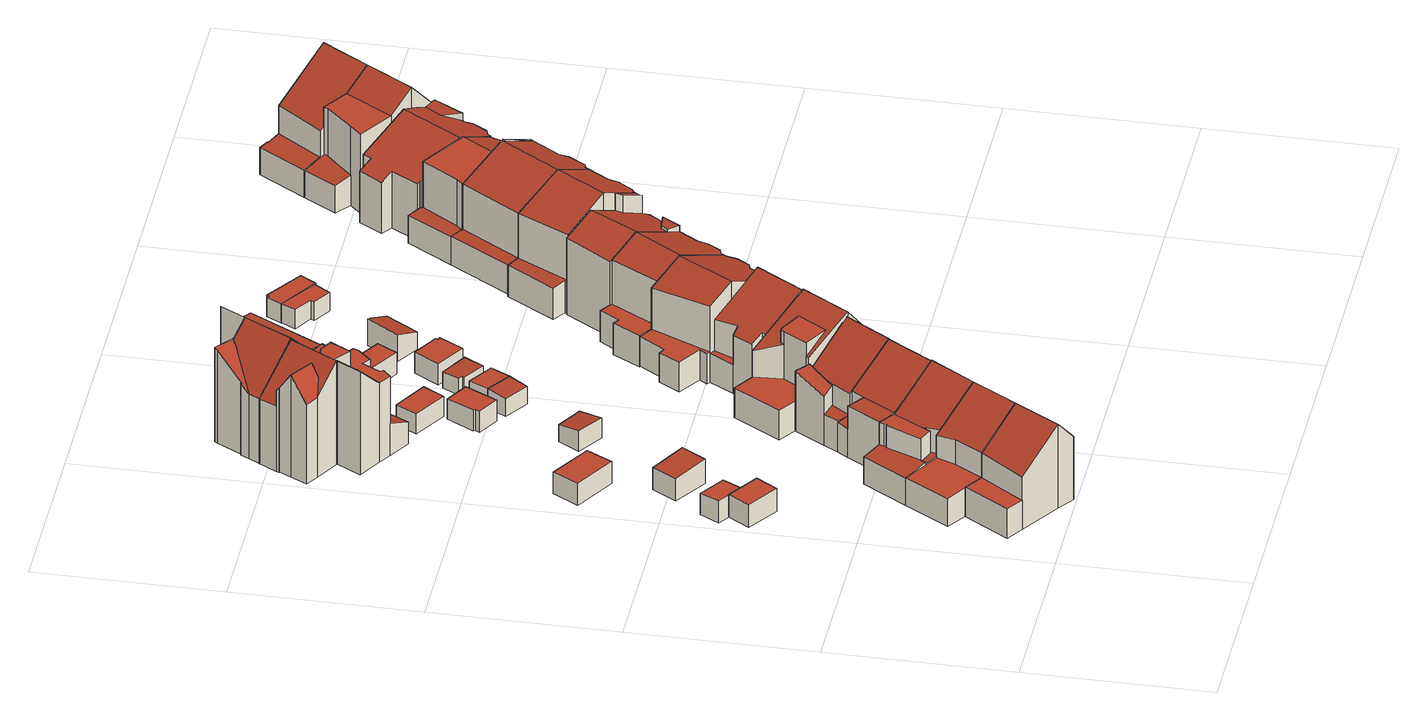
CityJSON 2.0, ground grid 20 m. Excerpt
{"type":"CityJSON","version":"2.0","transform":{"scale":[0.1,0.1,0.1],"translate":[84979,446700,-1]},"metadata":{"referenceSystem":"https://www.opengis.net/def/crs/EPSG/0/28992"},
"CityObjects":{
"building1":{"type":"Building","attributes":{"yearOfConstruction":1928},"geometry":[{"type":"MultiSurface","lod":"2","boundaries":[[[0,1,2,3,4,5,6,7,8,9]],[[2,1,10,11]],[[5,4,12,13]],[[1,0,14,10]],[[7,6,15,16]],[[8,7,16,17]],[[6,5,13,15]],[[9,8,17,18]],[[4,3,19,20,12]],[[3,2,11,19]],[[19,14,21,20]],[[14,0,9,18,21]],[[18,17,16,15,13,12]],[[19,11,10,14]],[[18,12,20,21]]],"semantics":{"surfaces":[{"type":"GroundSurface"},{"type":"WallSurface"},{"type":"RoofSurface"}],"values":[0,1,1,1,1,1,1,1,1,1,1,1,2,2,2]}}]},
"building2":{"type":"Building","attributes":{"yearOfConstruction":2013},"geometry":[{"type":"MultiSurface","lod":"2","boundaries":[[[22,23,24,25]],[[22,25,26,27]],[[23,22,27,28]],[[25,24,29,26]],[[24,23,28,29]],[[28,27,26,29]]],"semantics":{"surfaces":[{"type":"GroundSurface"},{"type":"WallSurface"},{"type":"RoofSurface"}],"values":[0,1,1,1,1,2]}}]},
"building3":{"type":"Building","attributes":{"yearOfConstruction":1989},"geometry":[{"type":"MultiSurface","lod":"2","boundaries":[[[30,31,32,33]],[[31,30,34,35]],[[32,31,35,36]],[[33,32,36,37]],[[30,33,37,34]],[[37,36,35,34]]],"semantics":{"surfaces":[{"type":"GroundSurface"},{"type":"WallSurface"},{"type":"RoofSurface"}],"values":[0,1,1,1,1,2]}}]},
"building4":{"type":"Building","attributes":{"yearOfConstruction":1928},"geometry":[{"type":"MultiSurface","lod":"2","boundaries":[[[5,4,3,38,39,40,41,42,43,44]],[[5,44,45,46]],[[44,43,47,45]],[[4,5,46,12]],[[39,38,48,49]],[[43,42,50,47]],[[38,3,19,48]],[[51,19,20,52]],[[19,3,4,12,20]],[[53,51,52,54]],[[41,40,53,54,55]],[[42,41,55,50]],[[40,39,49,53]],[[54,52,20,12,55]],[[55,12,46,45,47,50]],[[49,48,19,51,53]]],"semantics":{"surfaces":[{"type":"GroundSurface"},{"type":"WallSurface"},{"type":"RoofSurface"}],"values":[0,1,1,1,1,1,1,1,1,1,1,1,1,2,2,2]}}]},
"building5":{"type":"Building","attributes":{"yearOfConstruction":1992},"geometry":[{"type":"MultiSurface","lod":"2","boundaries":[[[56,57,58,59]],[[59,58,60,61]],[[58,57,62,60]],[[57,56,63,62]],[[56,59,61,63]],[[61,60,62,63]]],"semantics":{"surfaces":[{"type":"GroundSurface"},{"type":"WallSurface"},{"type":"RoofSurface"}],"values":[0,1,1,1,1,2]}}]},
"building6":{"type":"Building","attributes":{"yearOfConstruction":1928},"geometry":[{"type":"MultiSurface","lod":"2","boundaries":[[[64,65,66,42,41,67,68,39,69,70,71,72,73]],[[71,70,74,75,76]],[[74,77,78,75]],[[42,66,79,50]],[[66,65,80,79]],[[65,64,81,80]],[[70,69,82,74]],[[69,39,83,82]],[[84,85,86,87]],[[41,42,50,55]],[[64,73,88,81]],[[89,90,91,92]],[[93,89,92,94]],[[72,71,76,95]],[[73,72,95,88]],[[77,96,97,78]],[[96,84,87,97]],[[90,67,41,55,91]],[[68,67,90,98]],[[39,68,98,99,83]],[[98,100,85,99]],[[85,100,93,94,86]],[[88,55,50,79,80,81]],[[85,84,96,77,74,82,83,99]],[[92,91,55,88,95]],[[94,92,95,76,75,78,97,87,86]],[[100,98,90,89,93]]],"semantics":{"surfaces":[{"type":"GroundSurface"},{"type":"WallSurface"},{"type":"RoofSurface"}],"values":[0,1,1,1,1,1,1,1,1,1,1,1,1,1,1,1,1,1,1,1,1,1,2,2,2,2,2]}}]},
"building7":{"type":"Building","attributes":{"yearOfConstruction":1992},"geometry":[{"type":"MultiSurface","lod":"2","boundaries":[[[101,102,103,104]],[[101,104,105,106]],[[104,103,107,105]],[[102,101,106,108]],[[103,102,108,107]],[[108,106,105,107]]],"semantics":{"surfaces":[{"type":"GroundSurface"},{"type":"WallSurface"},{"type":"RoofSurface"}],"values":[0,1,1,1,1,2]}}]},
"building8":{"type":"Building","attributes":{"yearOfConstruction":1928},"geometry":[{"type":"MultiSurface","lod":"2","boundaries":[[[109,110,111,112,113,64,73,114,71,115,116]],[[64,113,117,81]],[[113,112,118,117]],[[119,115,71,120,121]],[[112,111,122,118]],[[73,64,81,123]],[[71,114,124,120]],[[125,119,121,126]],[[127,125,126,128]],[[114,73,123,124]],[[116,115,119,129]],[[109,116,129,127]],[[110,109,127,128,130]],[[111,110,130,122]],[[121,120,124,126]],[[129,119,125,127]],[[128,126,124,123,130]],[[130,123,81,117,118,122]]],"semantics":{"surfaces":[{"type":"GroundSurface"},{"type":"WallSurface"},{"type":"RoofSurface"}],"values":[0,1,1,1,1,1,1,1,1,1,1,1,1,1,2,2,2,2]}}]},
"building9":{"type":"Building","attributes":{"yearOfConstruction":1992},"geometry":[{"type":"MultiSurface","lod":"2","boundaries":[[[131,132,133,134]],[[131,134,135,136]],[[132,131,136,137]],[[134,133,138,135]],[[133,132,137,138]],[[137,136,135,138]]],"semantics":{"surfaces":[{"type":"GroundSurface"},{"type":"WallSurface"},{"type":"RoofSurface"}],"values":[0,1,1,1,1,2]}}]},
"building10":{"type":"Building","attributes":{"yearOfConstruction":1928},"geometry":[{"type":"MultiSurface","lod":"2","boundaries":[[[139,140,141,111,110,142,116,143,144,145,146,147]],[[148,146,145,149,150]],[[141,140,151,152]],[[140,139,153,151]],[[145,144,154,149]],[[110,111,122,155]],[[111,141,152,122]],[[147,146,148,156]],[[139,147,156,153]],[[157,142,110,155,158]],[[159,160,161]],[[150,160,148]],[[143,116,162,163]],[[116,142,157,162]],[[144,143,163,164,154]],[[163,165,161,164]],[[161,165,157,158,159]],[[156,155,122,152,151,153]],[[161,160,150,149,154,164]],[[158,155,156,148,160,159]],[[165,163,162,157]]],"semantics":{"surfaces":[{"type":"GroundSurface"},{"type":"WallSurface"},{"type":"RoofSurface"}],"values":[0,1,1,1,1,1,1,1,1,1,1,1,1,1,1,1,1,2,2,2,2]}}]},
"building11":{"type":"Building","attributes":{"yearOfConstruction":1922},"geometry":[{"type":"MultiSurface","lod":"2","boundaries":[[[166,167,168,169,170,171,172,173,174,175,176,177,178,179,180,181,182,183]],[[184,185,186,187]],[[177,176,188,189]],[[172,171,190,191]],[[173,172,191,192]],[[193,184,187,194]],[[169,168,195,193]],[[196,197,198,199]],[[197,200,201,198]],[[170,169,193,194,202]],[[168,167,203,195]],[[181,180,204,205]],[[206,207,208]],[[176,175,209,188]],[[175,174,210,209]],[[211,212,213]],[[171,170,202,190]],[[183,182,214,215]],[[182,181,205,214]],[[213,196,199,211]],[[178,177,189,216]],[[208,217,206]],[[200,218,201]],[[219,220,221]],[[174,173,192,210]],[[185,222,223,186]],[[222,224,225,223]],[[224,226,227,225]],[[167,166,228,203]],[[228,166,183,215,229]],[[180,179,221,204]],[[221,179,178,216,219]],[[230,231,232,233]],[[231,228,229,232]],[[226,230,233,227]],[[210,207,206,188,209]],[[218,212,211,199,198,201]],[[226,224,222,185,184,193,195,203,228,231,230]],[[205,204,221,220,217,208,207,210,192]],[[216,189,188,206,217,220,219]],[[233,232,229,215,214,197,196,202,194,187,186,223,225,227]],[[192,191,190,202,196,213,212,218,200,197,214,205]]],"semantics":{"surfaces":[{"type":"GroundSurface"},{"type":"WallSurface"},{"type":"RoofSurface"}],"values":[0,1,1,1,1,1,1,1,1,1,1,1,1,1,1,1,1,1,1,1,1,1,1,1,1,1,1,1,1,1,1,1,1,1,1,2,2,2,2,2,2,2]}}]},
"building12":{"type":"Building","attributes":{"yearOfConstruction":1929},"geometry":[{"type":"MultiSurface","lod":"2","boundaries":[[[234,235,139,236,237,145,238,239,240,241,242,243,244]],[[234,244,245,246]],[[235,234,246,247]],[[243,242,248,249]],[[244,243,249,245]],[[250,237,236,251,252]],[[236,139,253,251]],[[139,235,247,253]],[[242,241,254,248]],[[145,237,250,255]],[[256,250,252,257]],[[258,259,256,257,260,261]],[[241,240,262,263,254]],[[238,145,255,264]],[[257,265,260]],[[240,239,266,262]],[[262,259,258,263]],[[239,238,264,266]],[[267,258,261,268]],[[269,270,271]],[[271,267,268,269]],[[254,263,258,267,271,270,265,257,252,251]],[[264,255,250,256,259,262,266]],[[268,261,260,265,270,269]],[[251,253,247,246,245,249,248,254]]],"semantics":{"surfaces":[{"type":"GroundSurface"},{"type":"WallSurface"},{"type":"RoofSurface"}],"values":[0,1,1,1,1,1,1,1,1,1,1,1,1,1,1,1,1,1,1,1,1,2,2,2,2]}}]},
"building13":{"type":"Building","attributes":{"yearOfConstruction":1995},"geometry":[{"type":"MultiSurface","lod":"2","boundaries":[[[272,273,274,275,276,277]],[[276,275,278,279]],[[274,273,280,281]],[[273,272,282,280]],[[277,276,279,283]],[[275,274,281,278]],[[272,277,283,282]],[[283,279,278,281,280,282]]],"semantics":{"surfaces":[{"type":"GroundSurface"},{"type":"WallSurface"},{"type":"RoofSurface"}],"values":[0,1,1,1,1,1,1,2]}}]},
"building14":{"type":"Building","attributes":{"yearOfConstruction":1995},"geometry":[{"type":"MultiSurface","lod":"2","boundaries":[[[284,285,286,287]],[[285,284,288,289]],[[286,285,289,290]],[[287,286,290,291]],[[284,287,291,288]],[[291,290,289,288]]],"semantics":{"surfaces":[{"type":"GroundSurface"},{"type":"WallSurface"},{"type":"RoofSurface"}],"values":[0,1,1,1,1,2]}}]},
"building15":{"type":"Building","attributes":{"yearOfConstruction":1922},"geometry":[{"type":"MultiSurface","lod":"2","boundaries":[[[292,180,293,294,295,296,297,298,299,300,301,302,183,303]],[[183,302,304,215]],[[301,300,305,306]],[[302,301,306,304]],[[180,292,307,204]],[[300,299,308,309,305]],[[295,294,310,311]],[[294,293,312,310]],[[293,180,204,312]],[[292,303,313,307]],[[303,183,215,313]],[[299,298,314,308]],[[315,316,314]],[[314,298,297,317,315]],[[297,296,318,317]],[[296,295,311,318]],[[313,306,305,309,307]],[[215,304,306,313]],[[316,312,204,307,309,308,314]],[[311,310,312,316,315,317,318]]],"semantics":{"surfaces":[{"type":"GroundSurface"},{"type":"WallSurface"},{"type":"RoofSurface"}],"values":[0,1,1,1,1,1,1,1,1,1,1,1,1,1,1,1,2,2,2,2]}}]},
"building16":{"type":"Building","attributes":{"yearOfConstruction":1992},"geometry":[{"type":"MultiSurface","lod":"2","boundaries":[[[319,320,321,322]],[[319,322,323,324]],[[322,321,325,323]],[[320,319,324,326]],[[321,320,326,325]],[[326,324,323,325]]],"semantics":{"surfaces":[{"type":"GroundSurface"},{"type":"WallSurface"},{"type":"RoofSurface"}],"values":[0,1,1,1,1,2]}}]},
"building17":{"type":"Building","attributes":{"yearOfConstruction":1992},"geometry":[{"type":"MultiSurface","lod":"2","boundaries":[[[327,328,329,330]],[[327,330,326,331]],[[328,327,331,332]],[[330,329,325,326]],[[329,328,332,325]],[[332,331,326,325]]],"semantics":{"surfaces":[{"type":"GroundSurface"},{"type":"WallSurface"},{"type":"RoofSurface"}],"values":[0,1,1,1,1,2]}}]},
"building18":{"type":"Building","attributes":{"yearOfConstruction":1929},"geometry":[{"type":"MultiSurface","lod":"2","boundaries":[[[333,334,242,335,336,337,338,339,340,341,342,343,344,345]],[[333,345,346,347]],[[345,344,348,346]],[[334,333,347,349]],[[344,343,350,348]],[[351,352,353,354]],[[341,340,355,356]],[[356,351,354,357]],[[335,242,358,359]],[[242,334,349,358]],[[336,335,359,360]],[[337,336,360,361]],[[343,342,362,350]],[[342,341,356,357,362]],[[352,339,338,363,353]],[[338,337,361,363]],[[340,339,352,355]],[[362,359,358,349,347,346,348,350]],[[361,360,359,362,357,354,353,363]],[[352,351,356,355]]],"semantics":{"surfaces":[{"type":"GroundSurface"},{"type":"WallSurface"},{"type":"RoofSurface"}],"values":[0,1,1,1,1,1,1,1,1,1,1,1,1,1,1,1,1,2,2,2]}}]},
"building19":{"type":"Building","attributes":{"yearOfConstruction":2011},"geometry":[{"type":"MultiSurface","lod":"2","boundaries":[[[364,365,366,367,368,369]],[[365,364,370,371]],[[367,366,372,373]],[[366,365,371,372]],[[368,367,373,374]],[[369,368,374,375]],[[364,369,375,370]],[[375,374,373,372,371,370]]],"semantics":{"surfaces":[{"type":"GroundSurface"},{"type":"WallSurface"},{"type":"RoofSurface"}],"values":[0,1,1,1,1,1,1,2]}}]},
"building20":{"type":"Building","attributes":{"yearOfConstruction":1995},"geometry":[{"type":"MultiSurface","lod":"2","boundaries":[[[376,377,378,379]],[[379,378,380,381]],[[378,377,382,380]],[[377,376,383,382]],[[376,379,381,383]],[[381,380,382,383]]],"semantics":{"surfaces":[{"type":"GroundSurface"},{"type":"WallSurface"},{"type":"RoofSurface"}],"values":[0,1,1,1,1,2]}}]},
"building21":{"type":"Building","attributes":{"yearOfConstruction":1929},"geometry":[{"type":"MultiSurface","lod":"2","boundaries":[[[384,385,386,387,388,343,389,390,391,392,393,394,395,396,397,398]],[[387,386,399,400]],[[386,385,401,399]],[[388,387,400,402]],[[343,388,402,403]],[[385,384,404,401]],[[396,395,405,406]],[[397,396,406,407]],[[395,394,408,405]],[[394,393,409,408]],[[393,392,410,409]],[[392,391,411,410]],[[389,343,403,412]],[[413,390,389,412,414]],[[391,390,413,411]],[[384,398,415,404]],[[398,397,407,416,415]],[[407,413,414,416]],[[415,412,403,402,400,399,401,404]],[[407,406,405,408,409,410,411,413]],[[414,412,415,416]]],"semantics":{"surfaces":[{"type":"GroundSurface"},{"type":"WallSurface"},{"type":"RoofSurface"}],"values":[0,1,1,1,1,1,1,1,1,1,1,1,1,1,1,1,1,1,2,2,2]}}]},
"building22":{"type":"Building","attributes":{"yearOfConstruction":1995},"geometry":[{"type":"MultiSurface","lod":"2","boundaries":[[[417,418,419,420,421,422]],[[417,422,423,424]],[[422,421,425,423]],[[418,417,424,426]],[[419,418,426,427]],[[421,420,428,425]],[[420,419,427,428]],[[427,426,424,423,425,428]]],"semantics":{"surfaces":[{"type":"GroundSurface"},{"type":"WallSurface"},{"type":"RoofSurface"}],"values":[0,1,1,1,1,1,1,2]}}]},
"building23":{"type":"Building","attributes":{"yearOfConstruction":1989},"geometry":[{"type":"MultiSurface","lod":"2","boundaries":[[[429,430,431,432,433,434]],[[431,430,435,436]],[[433,432,437,438]],[[432,431,436,437]],[[434,433,438,439]],[[430,429,440,435]],[[429,434,439,440]],[[439,438,437,436,435,440]]],"semantics":{"surfaces":[{"type":"GroundSurface"},{"type":"WallSurface"},{"type":"RoofSurface"}],"values":[0,1,1,1,1,1,1,2]}}]},
"building24":{"type":"Building","attributes":{"yearOfConstruction":1929},"geometry":[{"type":"MultiSurface","lod":"2","boundaries":[[[441,442,443,444,445,446,447,448,449,450,451,452,453,454]],[[447,446,455,456]],[[448,447,456,457]],[[449,448,457,458]],[[450,449,458,459]],[[451,450,459,460]],[[441,454,461,462]],[[463,461,464,465]],[[442,441,462,466]],[[443,442,466,467]],[[445,444,468,463]],[[444,443,467,468]],[[461,454,453,469,464]],[[453,452,404,469]],[[452,451,460,404]],[[446,445,463,465,455]],[[467,466,462,461,463,468]],[[460,459,458,457,456,455,469,404]],[[465,464,469,455]]],"semantics":{"surfaces":[{"type":"GroundSurface"},{"type":"WallSurface"},{"type":"RoofSurface"}],"values":[0,1,1,1,1,1,1,1,1,1,1,1,1,1,1,1,2,2,2]}}]},
"building25":{"type":"Building","attributes":{"yearOfConstruction":1929},"geometry":[{"type":"MultiSurface","lod":"2","boundaries":[[[470,471,472,473,474,475,476,477,478,479,480,481,482,483]],[[475,474,484,485]],[[472,471,486,487]],[[473,472,487,488]],[[470,483,489,490]],[[476,475,485,491,492]],[[493,477,476,492,494]],[[485,495,496,491]],[[479,478,497,498]],[[495,493,494,496]],[[478,477,493,497]],[[481,480,499,500]],[[480,479,498,499]],[[486,471,470,490,501]],[[502,486,501,503]],[[474,473,488,484]],[[483,482,504,505,489]],[[504,502,503,505]],[[482,481,500,504]],[[494,492,491,496]],[[498,497,500,499]],[[503,501,490,489,505]],[[500,497,493,495,485,484,488,487,486,502,504]]],"semantics":{"surfaces":[{"type":"GroundSurface"},{"type":"WallSurface"},{"type":"RoofSurface"}],"values":[0,1,1,1,1,1,1,1,1,1,1,1,1,1,1,1,1,1,1,2,2,2,2]}}]},
"building26":{"type":"Building","attributes":{"yearOfConstruction":1995},"geometry":[{"type":"MultiSurface","lod":"2","boundaries":[[[506,507,508,509,510,511]],[[506,511,512,513]],[[511,510,514,512]],[[510,509,515,514]],[[509,508,516,515]],[[508,507,517,516]],[[507,506,513,517]],[[513,512,514,515,516,517]]],"semantics":{"surfaces":[{"type":"GroundSurface"},{"type":"WallSurface"},{"type":"RoofSurface"}],"values":[0,1,1,1,1,1,1,2]}}]},
"building27":{"type":"Building","attributes":{"yearOfConstruction":1995},"geometry":[{"type":"MultiSurface","lod":"2","boundaries":[[[518,519,520,521,522,523]],[[519,518,524,525]],[[521,520,512,526]],[[520,519,525,512]],[[522,521,526,527]],[[523,522,527,528]],[[518,523,528,524]],[[528,527,526,512,525,524]]],"semantics":{"surfaces":[{"type":"GroundSurface"},{"type":"WallSurface"},{"type":"RoofSurface"}],"values":[0,1,1,1,1,1,1,2]}}]},
"building28":{"type":"Building","attributes":{"yearOfConstruction":1929},"geometry":[{"type":"MultiSurface","lod":"2","boundaries":[[[529,530,531,532,533,534,535,536,537,538,539,540,541,542]],[[534,533,543,544]],[[535,534,544,545,546]],[[532,531,547,548]],[[533,532,548,543]],[[531,530,549,547]],[[537,536,550,551]],[[536,535,546,550]],[[538,537,551,552]],[[539,538,552,553]],[[541,540,554,489]],[[540,539,553,554]],[[530,529,555,549]],[[542,541,489,556]],[[555,529,542,556,557]],[[544,555,557,545]],[[556,489,554,553,552,551,550,546]],[[544,543,548,547,549,555]],[[557,556,546,545]]],"semantics":{"surfaces":[{"type":"GroundSurface"},{"type":"WallSurface"},{"type":"RoofSurface"}],"values":[0,1,1,1,1,1,1,1,1,1,1,1,1,1,1,1,2,2,2]}}]},
"building29":{"type":"Building","attributes":{"yearOfConstruction":1929},"geometry":[{"type":"MultiSurface","lod":"2","boundaries":[[[558,559,560,561,562,563,564,565,566,567,568,569]],[[564,563,570,550]],[[561,560,571,572]],[[562,561,572,573]],[[563,562,573,570]],[[568,567,543,574]],[[567,566,544,543]],[[569,568,574,575]],[[544,566,565,546,545]],[[558,569,576,577]],[[559,558,577,578]],[[560,559,578,571]],[[565,564,550,546]],[[575,544,545,576]],[[569,575,576]],[[550,570,573,572,571,578,577,546]],[[575,574,543,544]],[[545,546,577,576]]],"semantics":{"surfaces":[{"type":"GroundSurface"},{"type":"WallSurface"},{"type":"RoofSurface"}],"values":[0,1,1,1,1,1,1,1,1,1,1,1,1,1,1,2,2,2]}}]},
"building30":{"type":"Building","attributes":{"yearOfConstruction":1929},"geometry":[{"type":"MultiSurface","lod":"2","boundaries":[[[579,580,559,581,569,582,568,583,584,585,586,587,588,589,590,591]],[[584,583,592,593]],[[583,568,594,592]],[[595,596,597,598]],[[591,590,599,600]],[[588,587,601,602]],[[590,589,603,599]],[[589,588,602,603]],[[585,584,593,604]],[[586,585,604,605]],[[569,581,606,607]],[[608,582,569,607,609]],[[606,581,559,578,610]],[[587,586,605,611,601]],[[605,612,613,611]],[[612,608,609,613]],[[568,582,608,594]],[[596,606,610,597]],[[559,580,595,598,578]],[[580,579,614,595]],[[579,591,600,614]],[[608,612,605,604,593,592,594]],[[601,611,613,609,607,606,596]],[[598,597,610,578]],[[600,599,603,602,601,596,595,614]]],"semantics":{"surfaces":[{"type":"GroundSurface"},{"type":"WallSurface"},{"type":"RoofSurface"}],"values":[0,1,1,1,1,1,1,1,1,1,1,1,1,1,1,1,1,1,1,1,1,2,2,2,2]}}]},
"building31":{"type":"Building","attributes":{"yearOfConstruction":1929},"geometry":[{"type":"MultiSurface","lod":"2","boundaries":[[[615,616,617,618,619,620,621,622,623,624,625,626,627,628,629,630,631,632]],[[623,622,633,634]],[[617,616,635,636]],[[618,617,636,637]],[[620,619,638,639]],[[619,618,637,638]],[[625,624,640,641]],[[626,625,641,642]],[[629,628,643,644]],[[630,629,644,645]],[[627,626,642,646]],[[628,627,646,643]],[[624,623,634,640]],[[622,621,647,633]],[[621,620,639,647]],[[632,631,648,649]],[[631,630,645,648]],[[616,615,650,635]],[[651,652,650]],[[650,615,632,649,651]],[[647,645,644,643,646,642,641,640,634,633]],[[648,645,647,639,638,637,636,635,650,652]],[[649,648,652,651]]],"semantics":{"surfaces":[{"type":"GroundSurface"},{"type":"WallSurface"},{"type":"RoofSurface"}],"values":[0,1,1,1,1,1,1,1,1,1,1,1,1,1,1,1,1,1,1,1,2,2,2]}}]},
"building32":{"type":"Building","attributes":{"yearOfConstruction":1928},"geometry":[{"type":"MultiSurface","lod":"2","boundaries":[[[653,654,655,656,657,658,659,660,661,632,662,663,664,665,666]],[[661,660,667,668]],[[660,659,669,667]],[[632,661,668,670]],[[659,658,671,669]],[[658,657,672,671]],[[662,632,670,673]],[[657,656,674,672]],[[664,663,675,676]],[[656,655,677,674]],[[666,665,678,679]],[[678,665,664,676,680]],[[681,678,680,682]],[[663,662,673,675]],[[654,653,683,684]],[[655,654,684,685,677]],[[653,666,679,683]],[[684,681,682,685]],[[674,677,675,673]],[[673,670,668,667,669,671,672,674]],[[684,683,679,678,681]],[[682,680,676,675,677,685]]],"semantics":{"surfaces":[{"type":"GroundSurface"},{"type":"WallSurface"},{"type":"RoofSurface"}],"values":[0,1,1,1,1,1,1,1,1,1,1,1,1,1,1,1,1,1,2,2,2,2]}}]},
"building33":{"type":"Building","attributes":{"yearOfConstruction":1928},"geometry":[{"type":"MultiSurface","lod":"2","boundaries":[[[686,687,688,689,690,691,692,657,656,693,653,694,695,696]],[[695,694,697,698]],[[696,695,698,699]],[[689,688,700,701]],[[688,687,702,700]],[[694,653,683,697]],[[653,693,703,683]],[[691,690,704,705]],[[690,689,701,704]],[[657,692,706,672]],[[692,691,705,706]],[[707,703,708,709]],[[703,693,656,674,708]],[[686,696,699,707]],[[656,657,672,674]],[[687,686,707,709,702]],[[699,698,697,683,703,707]],[[672,706,705,704,701,700,702,674]],[[709,708,674,702]]],"semantics":{"surfaces":[{"type":"GroundSurface"},{"type":"WallSurface"},{"type":"RoofSurface"}],"values":[0,1,1,1,1,1,1,1,1,1,1,1,1,1,1,1,2,2,2]}}]}
},
"vertices":[
[52,43,9],[34,55,9],[65,103,9],[85,90,9],[128,64,9],[152,48,9],[132,18,9],[127,21,9],[115,3,9],[97,15,9],[34,55,44],[65,103,44],[128,64,108],[152,48,75],[52,43,44],[132,18,76],[127,21,83],[115,3,84],[97,15,108],[85,90,44],[85,90,73],[52,43,71],
[23,334,8],[57,312,8],[42,289,8],[8,311,8],[8,311,35],[23,334,35],[57,312,35],[42,289,35],
[51,345,8],[38,324,8],[11,342,8],[23,363,8],[51,345,33],[38,324,34],[11,342,34],[23,363,33],
[44,117,9],[74,165,9],[113,141,9],[158,112,9],[177,100,9],[165,81,9],[170,78,9],[170,78,77],[152,48,76],[165,81,84],[44,117,42],[74,165,42],[177,100,84],[104,120,44],[104,120,73],[113,141,44],[113,141,70],[158,112,108],
[94,394,9],[77,368,9],[41,391,9],[57,417,9],[41,391,35],[57,417,35],[77,368,38],[94,394,38],
[213,145,9],[194,115,9],[189,119,9],[117,138,9],[99,149,9],[105,213,9],[124,201,9],[126,200,9],[143,189,9],[189,160,9],[124,201,45],[124,201,71],[126,200,71],[122,196,45],[122,196,71],[189,119,84],[194,115,76],[213,145,76],[105,213,41],[74,165,41],[120,193,45],[102,155,46],[102,155,71],[120,193,71],[189,160,108],[123,157,45],[117,138,45],[117,138,74],[123,157,71],[118,148,45],[118,148,71],[143,189,70],[122,193,46],[122,193,71],[99,149,44],[99,149,46],[102,155,44],
[14,485,10],[31,513,10],[76,487,10],[59,459,10],[59,459,36],[14,485,36],[76,487,35],[31,513,35],
[175,238,9],[220,209,9],[238,197,9],[226,178,9],[232,175,9],[144,189,9],[149,237,9],[157,249,9],[232,175,76],[226,178,84],[149,237,43],[126,200,70],[149,237,70],[238,197,84],[189,160,107],[144,189,71],[166,224,44],[166,224,71],[175,238,45],[175,238,71],[157,249,44],[220,209,107],
[127,525,8],[155,509,8],[141,484,8],[113,502,8],[113,502,32],[127,525,28],[155,509,28],[141,484,32],
[275,242,9],[256,212,9],[250,216,9],[173,239,9],[166,264,9],[187,297,9],[189,296,9],[205,286,9],[251,257,9],[205,286,70],[189,296,80],[205,286,78],[256,212,77],[250,216,84],[275,242,77],[187,297,80],[220,209,108],[251,257,108],[173,239,43],[173,239,69],[187,260,69],[191,266,70],[187,260,67],[157,249,46],[166,264,46],[166,264,67],[187,260,44],
[118,762,8],[140,750,8],[96,671,8],[72,685,8],[58,693,8],[32,708,8],[47,734,8],[46,734,8],[20,749,8],[6,757,8],[16,775,8],[23,788,8],[22,788,8],[23,791,8],[34,810,8],[76,786,8],[103,771,8],[117,763,8],[81,693,45],[79,697,46],[79,697,102],[81,693,102],[16,775,129],[23,788,107],[32,708,131],[47,734,131],[46,734,131],[72,685,46],[72,685,102],[96,671,34],[76,726,102],[89,748,101],[89,748,124],[76,726,124],[77,756,115],[77,756,123],[58,693,102],[140,750,33],[34,810,85],[76,786,131],[43,759,128],[37,751,116],[43,759,117],[6,757,102],[20,749,102],[59,739,124],[59,740,124],[59,739,122],[103,771,101],[117,763,101],[22,788,108],[47,764,118],[67,755,123],[23,791,104],[36,790,96],[23,791,86],[90,716,46],[90,716,102],[98,710,41],[98,710,102],[112,724,39],[112,724,102],[118,762,45],[118,762,102],[115,730,39],[104,738,45],[104,738,102],[115,730,102],
[287,250,9],[278,248,9],[252,256,9],[205,287,9],[168,310,9],[200,361,9],[221,347,9],[285,307,9],[307,293,9],[295,274,9],[296,265,9],[296,265,74],[287,250,74],[278,248,81],[307,293,81],[295,274,81],[205,287,44],[252,256,113],[205,287,85],[275,242,81],[285,307,113],[189,296,44],[207,290,44],[207,290,85],[223,315,86],[223,315,45],[207,290,101],[223,315,101],[221,347,45],[221,347,76],[168,310,44],[234,275,101],[200,361,44],[226,319,86],[226,319,101],[231,318,101],[254,306,101],[231,318,88],
[132,610,8],[130,612,8],[147,641,8],[172,627,8],[152,592,8],[129,605,8],[172,627,32],[152,592,33],[130,612,33],[147,641,32],[132,610,33],[129,605,33],
[127,689,9],[163,668,9],[149,645,9],[113,666,9],[127,689,32],[163,668,33],[149,645,33],[113,666,33],
[77,786,8],[41,822,8],[46,831,8],[47,830,8],[63,858,8],[65,861,8],[90,847,8],[106,838,8],[121,865,8],[145,851,8],[161,842,8],[102,772,8],[161,842,101],[121,865,132],[145,851,104],[77,786,132],[106,838,131],[106,838,132],[46,831,93],[47,830,93],[41,822,85],[102,772,103],[90,847,114],[90,847,116],[83,842,110],[65,861,120],[63,858,118],
[162,585,8],[174,605,8],[200,588,8],[188,568,8],[188,568,29],[162,585,29],[200,588,31],[174,605,31],
[186,626,7],[213,609,7],[200,588,7],[174,605,7],[186,626,30],[213,609,30],
[327,314,9],[319,311,9],[283,308,9],[239,336,9],[240,340,9],[229,349,9],[242,370,9],[258,397,9],[263,393,9],[316,359,9],[340,344,9],[336,338,9],[337,329,9],[337,329,71],[327,314,71],[336,338,78],[319,311,79],[340,344,78],[252,367,43],[242,370,43],[242,370,78],[252,367,83],[258,397,44],[263,393,44],[263,393,81],[307,293,79],[283,308,113],[239,336,86],[240,340,86],[316,359,113],[229,349,78],
[203,656,7],[230,639,7],[218,618,7],[195,633,7],[197,635,7],[193,638,7],[203,656,26],[230,639,28],[218,618,28],[195,633,27],[197,635,27],[193,638,27],
[216,705,9],[160,738,9],[172,759,9],[228,726,9],[172,759,36],[228,726,35],[160,738,35],[216,705,35],
[378,404,9],[376,401,9],[378,391,9],[369,377,9],[359,375,9],[284,379,9],[258,396,9],[254,399,9],[260,407,9],[235,423,9],[249,446,9],[256,442,9],[274,470,9],[288,461,9],[322,439,9],[378,391,79],[369,377,79],[376,401,82],[359,375,82],[340,344,82],[378,404,82],[256,442,44],[274,470,44],[288,461,45],[249,446,44],[235,423,44],[260,407,45],[254,399,45],[284,379,114],[258,396,45],[258,396,99],[322,439,113],[288,461,94],
[223,688,8],[251,672,8],[250,669,8],[253,668,8],[238,642,8],[206,661,8],[206,661,33],[223,688,33],[238,642,33],[251,672,33],[250,669,33],[253,668,33],
[268,741,8],[288,728,8],[265,693,8],[240,708,8],[263,743,8],[267,741,8],[288,728,29],[265,693,29],[240,708,40],[263,743,40],[267,741,38],[268,741,38],
[274,470,8],[292,500,8],[298,496,8],[312,517,8],[326,508,8],[356,489,8],[410,455,8],[396,434,8],[399,424,8],[390,410,8],[380,408,8],[378,404,8],[323,439,8],[295,456,8],[356,489,113],[410,455,83],[396,434,83],[399,424,79],[390,410,79],[380,408,82],[295,456,45],[274,470,45],[326,508,45],[295,456,98],[326,508,97],[292,500,45],[298,496,45],[312,517,45],[323,439,113],
[439,501,7],[440,498,7],[442,491,7],[433,478,7],[423,476,7],[422,474,7],[410,455,7],[395,464,7],[357,489,7],[324,509,7],[356,559,7],[386,540,7],[416,521,7],[442,505,7],[423,476,82],[422,474,82],[440,498,80],[442,491,78],[433,478,78],[442,505,102],[439,501,102],[422,474,90],[410,455,90],[395,464,91],[395,464,94],[401,472,90],[401,472,94],[357,489,113],[324,509,96],[356,559,98],[386,540,114],[440,498,101],[417,513,94],[417,513,114],[416,521,96],[416,521,117],
[330,809,8],[318,791,8],[298,803,8],[300,807,8],[280,819,8],[289,835,8],[289,835,30],[330,809,30],[280,819,31],[300,807,30],[298,803,30],[318,791,30],
[343,825,7],[332,808,7],[289,835,7],[298,851,7],[301,849,7],[302,852,7],[343,825,30],[332,808,30],[298,851,30],[301,849,30],[302,852,30],
[358,558,8],[356,559,8],[357,561,8],[343,570,8],[376,622,8],[389,614,8],[437,583,8],[476,559,8],[462,537,8],[464,527,8],[453,510,8],[444,508,8],[442,505,8],[403,530,8],[376,622,45],[389,614,46],[389,614,99],[437,583,124],[357,561,46],[343,570,45],[356,559,46],[476,559,102],[462,537,102],[464,527,98],[453,510,98],[444,508,102],[358,558,46],[403,530,124],[358,558,100],
[478,647,11],[516,622,11],[497,593,11],[499,583,11],[489,565,11],[479,563,11],[476,559,11],[437,583,11],[389,614,11],[376,622,11],[417,687,11],[431,678,11],[479,563,102],[497,593,102],[499,583,99],[489,565,98],[417,687,45],[431,678,46],[431,678,99],[478,647,124],[516,622,102],
[529,643,11],[518,625,11],[482,644,11],[430,678,11],[448,736,11],[462,727,11],[462,726,11],[464,724,11],[514,693,11],[547,671,11],[546,668,11],[548,659,11],[539,645,11],[448,736,44],[462,727,45],[417,687,44],[518,625,81],[484,647,100],[484,647,122],[518,625,102],[548,659,77],[539,645,77],[514,693,100],[547,671,81],[546,668,81],[462,726,45],[464,724,45],[482,644,100],[431,678,100],[430,678,45],[430,678,100],[482,644,123],[464,724,99],[437,685,45],[437,685,100],[529,643,81],
[568,703,8],[567,702,8],[569,693,8],[559,677,8],[549,674,8],[547,671,8],[510,695,8],[462,726,8],[462,727,8],[459,729,8],[477,758,8],[465,766,8],[481,791,8],[495,782,8],[500,791,8],[550,759,8],[577,743,8],[588,735,8],[462,726,76],[462,727,76],[567,702,83],[569,693,80],[559,677,80],[549,674,82],[547,671,82],[459,729,75],[477,758,75],[465,766,68],[495,782,76],[500,791,76],[550,759,102],[481,791,69],[510,695,101],[577,743,89],[588,735,91],[568,703,83],[568,703,92],[564,724,89],
[515,853,8],[539,838,8],[567,820,8],[593,804,8],[621,786,8],[618,782,8],[620,773,8],[612,759,8],[602,757,8],[561,753,8],[535,769,8],[497,793,8],[509,805,8],[493,818,8],[612,759,77],[602,757,85],[620,773,77],[588,735,85],[618,782,85],[621,786,85],[561,753,121],[593,804,121],[535,769,102],[497,793,102],[567,820,102],[509,805,44],[493,818,40],[509,805,102],[536,833,46],[536,833,102],[515,853,40],[539,838,46],[539,838,102],
[569,889,8],[625,854,8],[652,836,8],[639,816,8],[641,806,8],[633,793,8],[623,791,8],[535,840,8],[548,904,8],[556,898,8],[556,897,8],[548,904,40],[556,898,42],[556,897,42],[652,836,85],[639,816,85],[625,854,121],[535,840,44],[641,806,78],[633,793,78],[623,791,85],[569,889,45],[535,840,76],[569,889,78]
]}
